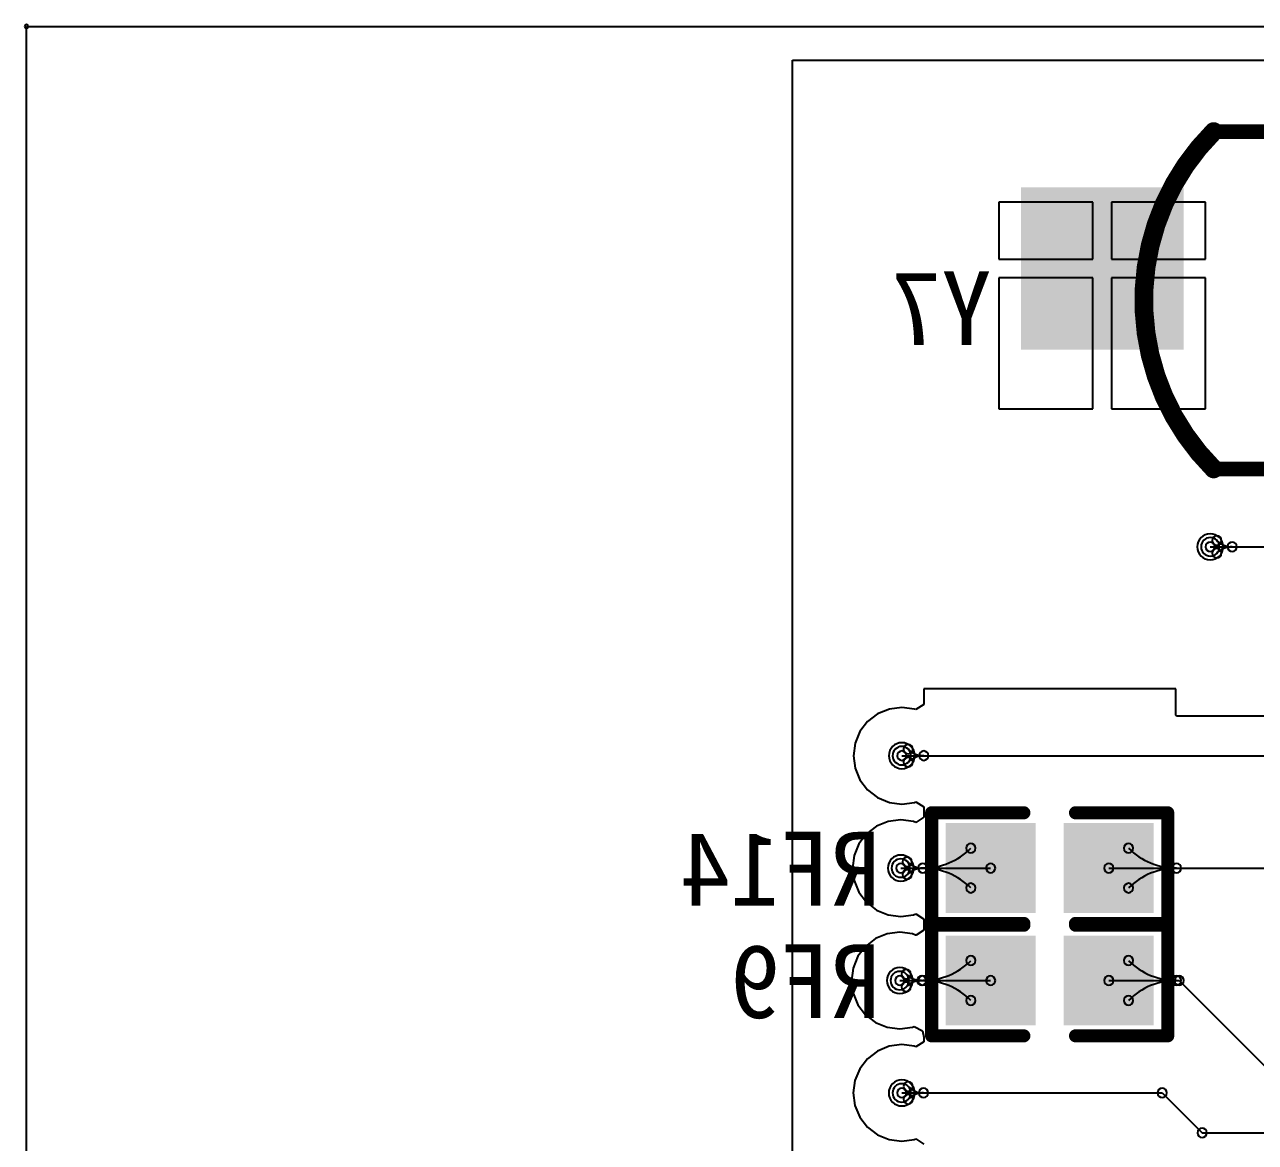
# Model space of a CAD drawing. Header units: inches. Extents: x 32166 to 66782, y 2386 to 7162.
# Drawn here: x 32498.7 to 32632.1, y 3439.8 to 3561.1 of the extents above; entities that cross this region are included whole.
import ezdxf

# ---------------------------------------------------------------- set-up
doc = ezdxf.new("R2010")
doc.units = ezdxf.units.IN
doc.header["$LTSCALE"] = 0.64311
doc.header["$MEASUREMENT"] = 0
for name, color, linetype in [('BOTTOMLAYER', 5, 'CONTINUOUS'), ('BOTTOMOVERLAY', 54, 'CONTINUOUS'), ('BOTTOMPASTE', 16, 'CONTINUOUS'), ('BOTTOMSOLDER', 6, 'CONTINUOUS'), ('KEEPOUTLAYER', 6, 'CONTINUOUS'), ('MULTILAYER', 9, 'CONTINUOUS')]:
    doc.layers.add(name, color=color, linetype=linetype)
doc.styles.get("Standard").update_dxf_attribs({"font": 'txt', "width": 0.8})

msp = doc.modelspace()

# ---------------------------------------------------------------- linework, layer by layer
at = {"layer": 'BOTTOMLAYER'}
for p, q in [((32581.91, 3379.99), (32581.91, 3557.2)), ((32581.91, 3557.2), (33935.43, 3557.2)), ((32614.49, 3541.81), (32604.3, 3541.81)), ((32604.3, 3541.81), (32604.3, 3535.63)), ((32614.49, 3535.63), (32614.49, 3541.81)), ((32626.7, 3541.81), (32616.52, 3541.81)), ((32616.52, 3541.81), (32616.52, 3535.63)), ((32626.7, 3535.63), (32626.7, 3541.81)), ((32604.3, 3535.63), (32614.49, 3535.63)), ((32616.52, 3535.63), (32626.7, 3535.63)), ((32614.49, 3533.59), (32604.3, 3533.59)), ((32604.3, 3533.59), (32604.3, 3519.41)), ((32614.49, 3519.41), (32614.49, 3533.59)), ((32626.7, 3533.59), (32616.52, 3533.59)), ((32616.52, 3533.59), (32616.52, 3519.41)), ((32626.7, 3519.41), (32626.7, 3533.59)), ((32604.3, 3519.41), (32614.49, 3519.41)), ((32616.52, 3519.41), (32626.7, 3519.41)), ((32627.22, 3504.43), (32642.33, 3504.43)), ((32623.48, 3489.04), (32596.15, 3489.04)), ((32596.15, 3489.04), (32596.15, 3487.34)), ((32623.48, 3486.18), (32623.48, 3489.04)), ((32592.43, 3486.84), (32591.16, 3486.32)), ((32593.78, 3487.02), (32592.43, 3486.84)), ((32595.14, 3486.84), (32593.78, 3487.02)), ((32595.31, 3486.78), (32595.14, 3486.84)), ((32596.15, 3487.34), (32595.31, 3486.78)), ((32591.16, 3486.32), (32590.07, 3485.49)), ((32623.57, 3486.09), (32623.48, 3486.18)), ((32623.57, 3486.08), (32623.57, 3486.09)), ((32623.57, 3486.09), (32623.57, 3486.09)), ((32635.57, 3486.08), (32623.57, 3486.08)), ((32589.24, 3484.4), (32588.72, 3483.14)), ((32590.07, 3485.49), (32589.24, 3484.4)), ((32588.72, 3483.14), (32588.54, 3481.78)), ((32588.54, 3481.78), (32588.72, 3480.42)), ((32593.78, 3481.78), (32659.85, 3481.78)), ((32588.72, 3480.42), (32589.24, 3479.16)), ((32589.24, 3479.16), (32590.07, 3478.07)), ((32590.07, 3478.07), (32591.16, 3477.24)), ((32591.16, 3477.24), (32592.43, 3476.71)), ((32592.43, 3476.71), (32593.78, 3476.53)), ((32593.78, 3476.53), (32595.14, 3476.71)), ((32595.14, 3476.71), (32595.31, 3476.78)), ((32595.31, 3476.78), (32596.15, 3476.22)), ((32596.15, 3476.22), (32596.15, 3475.1)), ((32593.67, 3474.83), (32592.31, 3474.65)), ((32595.03, 3474.65), (32593.67, 3474.83)), ((32596.15, 3475.1), (32595.31, 3474.54)), ((32591.05, 3474.13), (32589.96, 3473.29)), ((32592.31, 3474.65), (32591.05, 3474.13)), ((32595.31, 3474.54), (32595.03, 3474.65)), ((32589.13, 3472.21), (32588.6, 3470.94)), ((32589.96, 3473.29), (32589.13, 3472.21)), ((32588.6, 3470.94), (32588.43, 3469.59)), ((32588.43, 3469.59), (32588.6, 3468.23)), ((32593.67, 3469.59), (32603.41, 3469.59)), ((32616.21, 3469.59), (32634.31, 3469.59)), ((32588.6, 3468.23), (32589.13, 3466.96)), ((32589.13, 3466.96), (32589.96, 3465.88)), ((32589.96, 3465.88), (32591.05, 3465.04)), ((32591.05, 3465.04), (32592.31, 3464.52)), ((32592.31, 3464.52), (32593.67, 3464.34)), ((32593.67, 3464.34), (32595.03, 3464.52)), ((32595.03, 3464.52), (32595.31, 3464.63)), ((32595.31, 3464.63), (32596.14, 3464.08)), ((32596.15, 3462.86), (32595.34, 3462.32)), ((32596.14, 3464.08), (32596.15, 3464.02)), ((32596.15, 3464.02), (32596.15, 3462.86)), ((32590.94, 3461.94), (32589.85, 3461.1)), ((32592.2, 3462.46), (32590.94, 3461.94)), ((32593.56, 3462.64), (32592.2, 3462.46)), ((32594.92, 3462.46), (32593.56, 3462.64)), ((32595.25, 3462.32), (32594.92, 3462.46)), ((32595.34, 3462.32), (32595.25, 3462.32)), ((32589.85, 3461.1), (32589.02, 3460.02)), ((32589.02, 3460.02), (32588.49, 3458.75)), ((32588.49, 3458.75), (32588.31, 3457.39)), ((32588.31, 3457.39), (32588.49, 3456.04)), ((32593.56, 3457.39), (32603.41, 3457.39)), ((32616.21, 3457.39), (32623.86, 3457.39)), ((32623.86, 3457.39), (32633.97, 3447.28)), ((32588.49, 3456.04), (32589.02, 3454.77)), ((32589.02, 3454.77), (32589.85, 3453.69)), ((32589.85, 3453.69), (32590.94, 3452.85)), ((32590.94, 3452.85), (32592.2, 3452.33)), ((32592.2, 3452.33), (32593.56, 3452.15)), ((32593.56, 3452.15), (32594.92, 3452.33)), ((32594.92, 3452.33), (32595.12, 3452.41)), ((32595.12, 3452.41), (32596.02, 3451.93)), ((32596.02, 3451.93), (32596.15, 3451.26)), ((32596.15, 3451.26), (32596.15, 3450.76)), ((32591.14, 3449.74), (32590.06, 3448.91)), ((32592.41, 3450.27), (32591.14, 3449.74)), ((32593.77, 3450.45), (32592.41, 3450.27)), ((32595.12, 3450.27), (32593.77, 3450.45)), ((32595.31, 3450.19), (32595.12, 3450.27)), ((32596.15, 3450.76), (32595.31, 3450.19)), ((32590.06, 3448.91), (32589.22, 3447.82)), ((32589.22, 3447.82), (32588.7, 3446.56)), ((32588.7, 3446.56), (32588.52, 3445.2)), ((32588.52, 3445.2), (32588.7, 3443.84)), ((32593.77, 3445.2), (32622.02, 3445.2)), ((32622.02, 3445.2), (32626.34, 3440.88)), ((32588.7, 3443.84), (32589.22, 3442.58)), ((32589.22, 3442.58), (32590.06, 3441.49)), ((32590.06, 3441.49), (32591.14, 3440.66)), ((32591.14, 3440.66), (32592.41, 3440.14)), ((32592.41, 3440.14), (32593.77, 3439.96)), ((32593.77, 3439.96), (32595.12, 3440.14)), ((32595.12, 3440.14), (32595.31, 3440.21)), ((32595.31, 3440.21), (32596.15, 3439.65)), ((32626.34, 3440.88), (32651.03, 3440.88))]:
    msp.add_line(p, q, dxfattribs=at)
for centre, radius, start, end in [((32627.92, 3505.13), 0.508, 0, 180), ((32627.22, 3504.43), 1, 0, 180), ((32627.22, 3504.43), 1, 180, 0), ((32627.22, 3504.43), 0.508, 0, 180), ((32627.22, 3504.43), 0.508, 180, 0), ((32627.92, 3505.13), 0.508, 180, 0), ((32627.92, 3503.74), 0.508, 0, 180), ((32629.6, 3506.81), 2.38, 224.9996, 269.9996), ((32629.6, 3502.06), 2.38, 90.0004, 135.0004), ((32629.6, 3504.43), 0.508, 0, 180), ((32629.6, 3504.43), 0.508, 0, 180), ((32629.6, 3504.43), 0.508, 180, 0), ((32629.6, 3504.43), 0.508, 180, 0), ((32627.92, 3503.74), 0.508, 180, 0), ((32594.48, 3482.47), 0.508, 0, 180), ((32593.78, 3481.78), 1, 0, 180), ((32593.78, 3481.78), 1, 180, 0), ((32593.78, 3481.78), 0.508, 0, 180), ((32593.78, 3481.78), 0.508, 180, 0), ((32594.48, 3482.47), 0.508, 180, 0), ((32594.48, 3481.08), 0.508, 0, 180), ((32596.16, 3484.15), 2.38, 224.9996, 269.9996), ((32596.16, 3479.4), 2.38, 90.0004, 135.0004), ((32596.16, 3481.78), 0.508, 0, 180), ((32596.16, 3481.78), 0.508, 0, 180), ((32596.16, 3481.78), 0.508, 180, 0), ((32596.16, 3481.78), 0.508, 180, 0), ((32594.48, 3481.08), 0.508, 180, 0), ((32601.26, 3471.74), 0.508, 0, 180), ((32618.37, 3471.74), 0.508, 0, 180), ((32596.06, 3476.94), 7.36, 270, 315), ((32601.26, 3471.74), 0.508, 180, 0), ((32618.37, 3471.74), 0.508, 180, 0), ((32623.57, 3476.94), 7.36, 225, 270), ((32593.67, 3469.59), 1, 0, 180), ((32593.67, 3469.59), 1, 180, 0), ((32593.67, 3469.59), 0.508, 0, 180), ((32593.67, 3469.59), 0.508, 180, 0), ((32594.37, 3470.28), 0.508, 0, 180), ((32594.37, 3470.28), 0.508, 180, 0), ((32596.05, 3471.96), 2.38, 224.9996, 269.9996), ((32596.05, 3467.21), 2.38, 90.0004, 135.0004), ((32596.05, 3469.59), 0.508, 0, 180), ((32596.05, 3469.59), 0.508, 0, 180), ((32596.05, 3469.59), 0.508, 180, 0), ((32596.05, 3469.59), 0.508, 180, 0), ((32596.06, 3469.59), 0.508, 0, 180), ((32596.06, 3469.59), 0.508, 0, 180), ((32596.06, 3469.59), 0.508, 180, 0), ((32596.06, 3469.59), 0.508, 180, 0), ((32596.06, 3462.23), 7.36, 45, 90), ((32603.41, 3469.59), 0.508, 0, 180), ((32603.41, 3469.59), 0.508, 180, 0), ((32616.21, 3469.59), 0.508, 0, 180), ((32616.21, 3469.59), 0.508, 180, 0), ((32623.57, 3462.23), 7.36, 90, 135), ((32623.57, 3469.59), 0.508, 0, 180), ((32623.57, 3469.59), 0.508, 0, 180), ((32623.57, 3469.59), 0.508, 180, 0), ((32623.57, 3469.59), 0.508, 180, 0), ((32594.37, 3468.89), 0.508, 0, 180), ((32594.37, 3468.89), 0.508, 180, 0), ((32601.26, 3467.43), 0.508, 0, 180), ((32601.26, 3467.43), 0.508, 180, 0), ((32618.37, 3467.43), 0.508, 0, 180), ((32618.37, 3467.43), 0.508, 180, 0), ((32596.06, 3464.75), 7.36, 270, 315), ((32601.26, 3459.55), 0.508, 0, 180), ((32601.26, 3459.55), 0.508, 180, 0), ((32618.37, 3459.55), 0.508, 0, 180), ((32618.37, 3459.55), 0.508, 180, 0), ((32623.57, 3464.75), 7.36, 225, 270), ((32593.56, 3457.39), 1, 0, 180), ((32593.56, 3457.39), 0.508, 0, 180), ((32594.25, 3458.09), 0.508, 0, 180), ((32594.25, 3458.09), 0.508, 180, 0), ((32595.93, 3459.77), 2.38, 224.9996, 269.9996), ((32595.93, 3457.39), 0.508, 0, 180), ((32595.93, 3457.39), 0.508, 0, 180), ((32596.06, 3457.39), 0.508, 0, 180), ((32596.06, 3457.39), 0.508, 0, 180), ((32603.41, 3457.39), 0.508, 0, 180), ((32616.21, 3457.39), 0.508, 0, 180), ((32623.57, 3457.39), 0.508, 0, 180), ((32623.57, 3457.39), 0.508, 0, 180), ((32623.86, 3457.39), 0.508, 0, 180), ((32623.86, 3457.39), 0.508, 0, 180), ((32593.56, 3457.39), 1, 180, 0), ((32593.56, 3457.39), 0.508, 180, 0), ((32594.25, 3456.7), 0.508, 0, 180), ((32594.25, 3456.7), 0.508, 180, 0), ((32595.93, 3455.02), 2.38, 90.0004, 135.0004), ((32595.93, 3457.39), 0.508, 180, 0), ((32595.93, 3457.39), 0.508, 180, 0), ((32596.06, 3457.39), 0.508, 180, 0), ((32596.06, 3457.39), 0.508, 180, 0), ((32596.06, 3450.04), 7.36, 45, 90), ((32603.41, 3457.39), 0.508, 180, 0), ((32616.21, 3457.39), 0.508, 180, 0), ((32623.57, 3450.04), 7.36, 90, 135), ((32623.57, 3457.39), 0.508, 180, 0), ((32623.57, 3457.39), 0.508, 180, 0), ((32623.86, 3457.39), 0.508, 180, 0), ((32623.86, 3457.39), 0.508, 180, 0), ((32601.26, 3455.24), 0.508, 0, 180), ((32601.26, 3455.24), 0.508, 180, 0), ((32618.37, 3455.24), 0.508, 0, 180), ((32618.37, 3455.24), 0.508, 180, 0), ((32593.77, 3445.2), 1, 0, 180), ((32593.77, 3445.2), 0.508, 0, 180), ((32594.46, 3445.9), 0.508, 0, 180), ((32594.46, 3445.9), 0.508, 180, 0), ((32596.14, 3447.58), 2.38, 224.9996, 269.9996), ((32596.14, 3445.2), 0.508, 0, 180), ((32596.14, 3445.2), 0.508, 0, 180), ((32622.02, 3445.2), 0.508, 0, 180), ((32622.02, 3445.2), 0.508, 0, 180), ((32593.77, 3445.2), 1, 180, 0), ((32593.77, 3445.2), 0.508, 180, 0), ((32594.46, 3444.51), 0.508, 0, 180), ((32594.46, 3444.51), 0.508, 180, 0), ((32596.14, 3442.83), 2.38, 90.0004, 135.0004), ((32596.14, 3445.2), 0.508, 180, 0), ((32596.14, 3445.2), 0.508, 180, 0), ((32622.02, 3445.2), 0.508, 180, 0), ((32622.02, 3445.2), 0.508, 180, 0), ((32626.34, 3440.88), 0.508, 0, 180), ((32626.34, 3440.88), 0.508, 0, 180), ((32626.34, 3440.88), 0.508, 180, 0), ((32626.34, 3440.88), 0.508, 180, 0)]:
    msp.add_arc(centre, radius, start, end, dxfattribs=at)
for points in [[(32607.5, 3542.61), (32607.5, 3526.61), (32623.5, 3542.61), (32623.5, 3526.61)], [(32599.35, 3465.52), (32607.48, 3465.52), (32599.35, 3473.65), (32607.48, 3473.65)], [(32612.15, 3465.52), (32620.28, 3465.52), (32612.15, 3473.65), (32620.28, 3473.65)], [(32599.35, 3453.33), (32607.48, 3453.33), (32599.35, 3461.46), (32607.48, 3461.46)], [(32612.15, 3453.33), (32620.28, 3453.33), (32612.15, 3461.46), (32620.28, 3461.46)]]:
    msp.add_solid(points, dxfattribs=at)
at = {"layer": 'BOTTOMOVERLAY', "const_width": 2.03}
msp.add_lwpolyline([(32627.59, 3512.88, -0.414214), (32627.59, 3549.46)], format="xyb", dxfattribs=at)
at = {"layer": 'BOTTOMOVERLAY'}
for points, const_width in [([(32627.08, 3549.46, 1), (32628.1, 3549.46, 1)], 1.02), ([(32627.19, 3549.46, 1), (32627.99, 3549.46, 1)], 0.8), ([(32627.08, 3512.88, 1), (32628.1, 3512.88, 1)], 1.02), ([(32627.19, 3512.88, 1), (32627.99, 3512.88, 1)], 0.8), ([(32597.01, 3475.23, 1), (32597.01, 3475.94, 1)], 0.711), ([(32597.01, 3475.23, 1), (32597.01, 3475.94, 1)], 0.711), ([(32607.01, 3475.23, 1), (32607.01, 3475.94, 1)], 0.711), ([(32612.61, 3475.23, 1), (32612.61, 3475.94, 1)], 0.711), ([(32622.61, 3475.23, 1), (32622.61, 3475.94, 1)], 0.711), ([(32622.61, 3475.23, 1), (32622.61, 3475.94, 1)], 0.711), ([(32597.01, 3463.23, 1), (32597.01, 3463.94, 1)], 0.711), ([(32597.01, 3463.23, 1), (32597.01, 3463.94, 1)], 0.711), ([(32607.01, 3463.23, 1), (32607.01, 3463.94, 1)], 0.711), ([(32612.61, 3463.23, 1), (32612.61, 3463.94, 1)], 0.711), ([(32622.61, 3463.23, 1), (32622.61, 3463.94, 1)], 0.711), ([(32622.61, 3463.23, 1), (32622.61, 3463.94, 1)], 0.711), ([(32597.01, 3463.04, 1), (32597.01, 3463.75, 1)], 0.711), ([(32597.01, 3463.04, 1), (32597.01, 3463.75, 1)], 0.711), ([(32607.01, 3463.04, 1), (32607.01, 3463.75, 1)], 0.711), ([(32612.61, 3463.04, 1), (32612.61, 3463.75, 1)], 0.711), ([(32622.61, 3463.04, 1), (32622.61, 3463.75, 1)], 0.711), ([(32622.61, 3463.04, 1), (32622.61, 3463.75, 1)], 0.711), ([(32597.01, 3451.04, 1), (32597.01, 3451.75, 1)], 0.711), ([(32597.01, 3451.04, 1), (32597.01, 3451.75, 1)], 0.711), ([(32607.01, 3451.04, 1), (32607.01, 3451.75, 1)], 0.711), ([(32612.61, 3451.04, 1), (32612.61, 3451.75, 1)], 0.711), ([(32622.61, 3451.04, 1), (32622.61, 3451.75, 1)], 0.711), ([(32622.61, 3451.04, 1), (32622.61, 3451.75, 1)], 0.711)]:
    msp.add_lwpolyline(points, format="xyb", close=True, dxfattribs=dict(at, const_width=const_width))
for points, const_width in [([(32627.59, 3549.46), (32698.59, 3549.46)], 1.6), ([(32627.59, 3512.88), (32698.59, 3512.88)], 1.6), ([(32597.01, 3463.59), (32597.01, 3475.59)], 1.42), ([(32597.01, 3475.59), (32607.01, 3475.59)], 1.42), ([(32612.61, 3475.59), (32622.61, 3475.59)], 1.42), ([(32622.61, 3463.59), (32622.61, 3475.59)], 1.42), ([(32597.01, 3463.59), (32607.01, 3463.59)], 1.42), ([(32612.61, 3463.59), (32622.61, 3463.59)], 1.42), ([(32597.01, 3451.39), (32597.01, 3463.39)], 1.42), ([(32597.01, 3463.39), (32607.01, 3463.39)], 1.42), ([(32612.61, 3463.39), (32622.61, 3463.39)], 1.42), ([(32622.61, 3451.39), (32622.61, 3463.39)], 1.42), ([(32597.01, 3451.39), (32607.01, 3451.39)], 1.42), ([(32612.61, 3451.39), (32622.61, 3451.39)], 1.42)]:
    msp.add_lwpolyline(points, dxfattribs=dict(at, const_width=const_width))
at = {"layer": 'BOTTOMPASTE'}
for points in [[(32607.5, 3542.61), (32607.5, 3526.61), (32623.5, 3542.61), (32623.5, 3526.61)], [(32599.35, 3465.52), (32607.48, 3465.52), (32599.35, 3473.65), (32607.48, 3473.65)], [(32612.15, 3465.52), (32620.28, 3465.52), (32612.15, 3473.65), (32620.28, 3473.65)], [(32599.35, 3453.33), (32607.48, 3453.33), (32599.35, 3461.46), (32607.48, 3461.46)], [(32612.15, 3453.33), (32620.28, 3453.33), (32612.15, 3461.46), (32620.28, 3461.46)]]:
    msp.add_solid(points, dxfattribs=at)
at = {"layer": 'BOTTOMSOLDER'}
for centre, start, end in [((32627.22, 3504.43), 0, 180), ((32627.22, 3504.43), 180, 0), ((32593.78, 3481.78), 0, 180), ((32593.78, 3481.78), 180, 0), ((32593.67, 3469.59), 0, 180), ((32593.67, 3469.59), 180, 0), ((32593.56, 3457.39), 0, 180), ((32593.56, 3457.39), 180, 0), ((32593.77, 3445.2), 0, 180), ((32593.77, 3445.2), 180, 0)]:
    msp.add_arc(centre, 1.41, start, end, dxfattribs=at)
for points in [[(32606.69, 3543.42), (32606.69, 3525.8), (32624.32, 3543.42), (32624.32, 3525.8)], [(32598.54, 3464.71), (32608.29, 3464.71), (32598.54, 3474.46), (32608.29, 3474.46)], [(32611.34, 3464.71), (32621.09, 3464.71), (32611.34, 3474.46), (32621.09, 3474.46)], [(32598.54, 3452.52), (32608.29, 3452.52), (32598.54, 3462.27), (32608.29, 3462.27)], [(32611.34, 3452.52), (32621.09, 3452.52), (32611.34, 3462.27), (32621.09, 3462.27)]]:
    msp.add_solid(points, dxfattribs=at)
at = {"layer": 'KEEPOUTLAYER'}
for p, q in [((32498.87, 3232.07), (32498.87, 3560.87)), ((32498.87, 3560.87), (34258.87, 3560.87))]:
    msp.add_line(p, q, dxfattribs=at)
for start, end in [(0, 180), (0, 180), (180, 0), (180, 0)]:
    msp.add_arc((32498.87, 3560.87), 0.2, start, end, dxfattribs=at)
at = {"layer": 'MULTILAYER'}
for centre, start, end in [((32627.22, 3504.43), 0, 180), ((32627.22, 3504.43), 180, 0), ((32593.78, 3481.78), 0, 180), ((32593.78, 3481.78), 180, 0), ((32593.67, 3469.59), 0, 180), ((32593.67, 3469.59), 180, 0), ((32593.56, 3457.39), 0, 180), ((32593.56, 3457.39), 180, 0), ((32593.77, 3445.2), 0, 180), ((32593.77, 3445.2), 180, 0)]:
    msp.add_arc(centre, 1, start, end, dxfattribs=at)

# ---------------------------------------------------------------- texts
at = {"layer": 'BOTTOMOVERLAY', "text_generation_flag": 2}
for s, p in [('Y7', (32603.51, 3526.31)), ('RF14', (32591.5, 3465.52)), ('RF9', (32591.5, 3453.33))]:
    msp.add_text(s, height=8, rotation=360, dxfattribs=at).set_placement(p)

doc.saveas('drawing.dxf')
